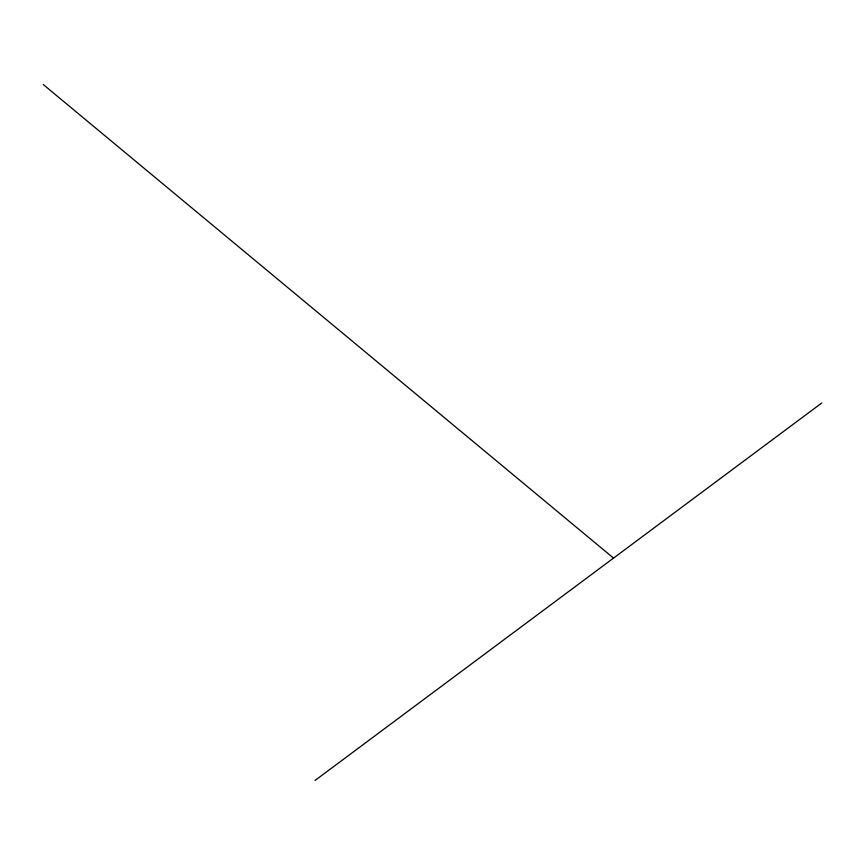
<?xml version="1.0" encoding="UTF-8"?>
<svg xmlns="http://www.w3.org/2000/svg" width="865" height="865" viewBox="0 0 865 865"><rect width="100%" height="100%" fill="white"/><g stroke="black" fill="none" stroke-linecap="round" stroke-linejoin="round"><path stroke-width="1.3" d="M315.011 780.479L821.75 402.993M43.25 84.521L613.534 558.098"/></g></svg>
